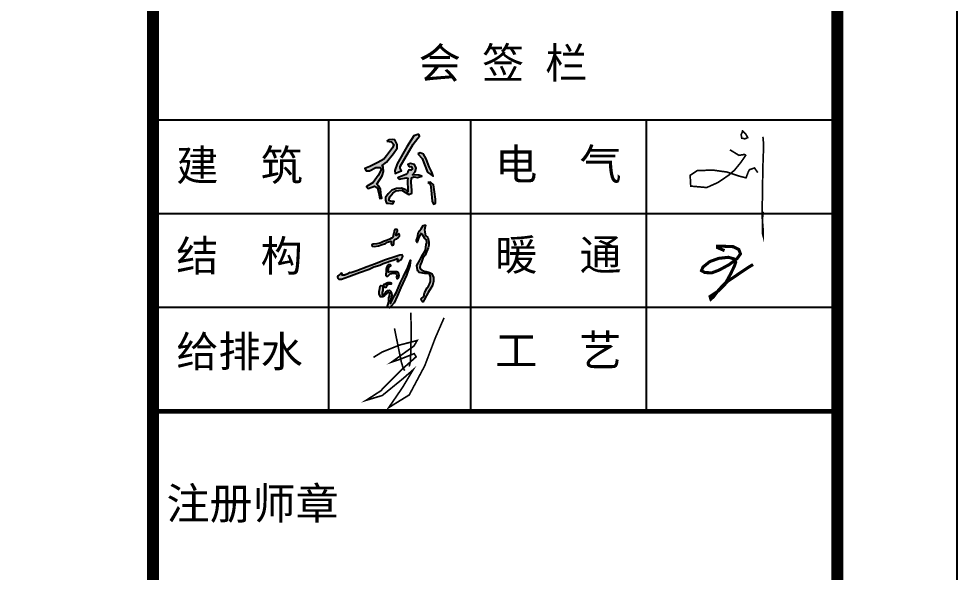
# Model space of a CAD drawing. Extents: x 1036631 to 1215829, y 514619 to 909419.
# Drawn here: x 1203320 to 1215829, y 615207 to 622580 of the extents above; entities that cross this region are included whole.
import ezdxf

# ---------------------------------------------------------------- set-up
doc = ezdxf.new("R2010")
doc.units = 0
doc.header["$LTSCALE"] = 1000
doc.header["$MEASUREMENT"] = 0
doc.layers.add('PUB_TITLE', color=4, linetype='Continuous')
doc.layers.add('图框', color=7, linetype='Continuous')
doc.styles.add('STYLE-黑体', font='simhei.ttf')
doc.styles.add('黑体', font='simhei.ttf')

msp = doc.modelspace()

# ---------------------------------------------------------------- hatches: boundary and pattern name
h = msp.add_hatch(color=256)
h.paths.add_polyline_path([(1208772, 620399), (1208810, 620372), (1208816, 620295), (1208829, 620150), (1208847, 620112), (1208873, 620126), (1208873, 620175), (1208862, 620276), (1208849, 620370), (1208808, 620402)])
h.paths.add_polyline_path([(1208641, 620779), (1208697, 620719), (1208770, 620538), (1208846, 620484), (1208828, 620535), (1208789, 620610), (1208749, 620714), (1208714, 620776), (1208669, 620793)])
h.paths.add_polyline_path([(1208525, 620606), (1208550, 620614), (1208567, 620580), (1208548, 620563), (1208524, 620568), (1208507, 620542), (1208502, 620525), (1208481, 620504), (1208392, 620469), (1208374, 620460), (1208390, 620443), (1208482, 620460), (1208505, 620455), (1208503, 620421), (1208508, 620298), (1208508, 620273), (1208479, 620302), (1208420, 620325), (1208354, 620317), (1208292, 620295), (1208243, 620247), (1208207, 620198), (1208209, 620162), (1208224, 620123), (1208244, 620123), (1208307, 620113), (1208324, 620146), (1208284, 620146), (1208252, 620158), (1208268, 620207), (1208305, 620259), (1208351, 620288), (1208388, 620294), (1208426, 620295), (1208476, 620267), (1208519, 620241), (1208561, 620259), (1208558, 620293), (1208552, 620403), (1208556, 620460), (1208585, 620474), (1208633, 620464), (1208693, 620483), (1208652, 620499), (1208569, 620502), (1208603, 620542), (1208617, 620590), (1208596, 620641), (1208541, 620654), (1208507, 620637)])
h.paths.add_polyline_path([(1208653, 621043), (1208588, 621020), (1208494, 620873), (1208366, 620647), (1208332, 620561), (1208336, 620520), (1208394, 620544), (1208422, 620556), (1208406, 620591), (1208405, 620611), (1208579, 620909), (1208640, 620989), (1208662, 621016)])
h.paths.add_polyline_path([(1208225, 620952), (1208290, 620939), (1208320, 620907), (1208301, 620862), (1208223, 620755), (1208188, 620709), (1208108, 620666), (1207998, 620611), (1207934, 620587), (1207951, 620555), (1207995, 620555), (1208081, 620597), (1208137, 620597), (1208154, 620577), (1208109, 620494), (1208042, 620401), (1207956, 620346), (1207976, 620318), (1208062, 620349), (1208104, 620329), (1208125, 620237), (1208134, 620185), (1208159, 620191), (1208150, 620222), (1208142, 620310), (1208113, 620357), (1208091, 620377), (1208162, 620486), (1208182, 620547), (1208178, 620605), (1208162, 620626), (1208222, 620671), (1208314, 620785), (1208363, 620855), (1208363, 620907), (1208332, 620968), (1208303, 620974), (1208258, 620968)])
msp.add_hatch(color=256).paths.add_polyline_path([(1208677, 619243), (1208664, 619268), (1208672, 619297), (1208688, 619339), (1208708, 619392), (1208736, 619433), (1208777, 619529), (1208784, 619566), (1208785, 619598), (1208783, 619632), (1208771, 619666), (1208741, 619692), (1208736, 619709), (1208732, 619744), (1208730, 619769), (1208733, 619790), (1208740, 619829), (1208729, 619832), (1208709, 619828), (1208686, 619782), (1208663, 619757), (1208646, 619721), (1208633, 619667), (1208620, 619630), (1208620, 619612), (1208631, 619600), (1208633, 619616), (1208650, 619658), (1208660, 619686), (1208676, 619717), (1208685, 619721), (1208696, 619712), (1208718, 619675), (1208731, 619655), (1208754, 619636), (1208760, 619597), (1208749, 619572), (1208741, 619499), (1208692, 619417), (1208662, 619356), (1208627, 619292), (1208633, 619236), (1208641, 619222), (1208659, 619200), (1208734, 619186), (1208780, 619185), (1208801, 619169), (1208810, 619143), (1208807, 619082), (1208794, 619045), (1208782, 619019), (1208763, 618994), (1208730, 618929), (1208721, 618879), (1208685, 618851), (1208690, 618827), (1208701, 618811), (1208712, 618811), (1208725, 618834), (1208753, 618893), (1208779, 618935), (1208815, 618990), (1208836, 619026), (1208847, 619084), (1208847, 619139), (1208820, 619188), (1208797, 619202), (1208751, 619214), (1208726, 619216), (1208693, 619233)])
h = msp.add_hatch(color=256)
h.paths.add_polyline_path([(1207789, 619174), (1207862, 619200), (1207989, 619246), (1208054, 619275), (1208133, 619296), (1208178, 619320), (1208232, 619338), (1208265, 619350), (1208325, 619371), (1208353, 619383), (1208369, 619386), (1208372, 619369), (1208365, 619351), (1208379, 619347), (1208388, 619351), (1208413, 619368), (1208427, 619387), (1208441, 619413), (1208429, 619437), (1208399, 619432), (1208333, 619409), (1208210, 619367), (1208060, 619312), (1207966, 619276), (1207828, 619224), (1207748, 619195), (1207737, 619198), (1207697, 619176), (1207671, 619170), (1207665, 619165), (1207633, 619165), (1207631, 619179), (1207625, 619189), (1207608, 619183), (1207599, 619175), (1207572, 619154), (1207568, 619141), (1207572, 619124), (1207587, 619113), (1207624, 619113), (1207722, 619146)])
h.paths.add_polyline_path([(1208329, 619637), (1208342, 619644), (1208360, 619649), (1208373, 619658), (1208384, 619665), (1208388, 619674), (1208395, 619683), (1208397, 619702), (1208385, 619718), (1208374, 619712), (1208363, 619700), (1208351, 619692), (1208345, 619706), (1208350, 619714), (1208357, 619726), (1208364, 619740), (1208369, 619752), (1208369, 619763), (1208365, 619772), (1208347, 619774), (1208334, 619773), (1208330, 619766), (1208326, 619754), (1208322, 619743), (1208320, 619726), (1208317, 619712), (1208312, 619691), (1208309, 619675), (1208300, 619663), (1208287, 619658), (1208267, 619644), (1208221, 619625), (1208182, 619611), (1208157, 619599), (1208132, 619590), (1208091, 619580), (1208045, 619577), (1208027, 619570), (1208029, 619551), (1208058, 619548), (1208116, 619557), (1208162, 619573), (1208208, 619586), (1208236, 619602), (1208264, 619612), (1208278, 619618), (1208284, 619612), (1208283, 619598), (1208286, 619580), (1208293, 619566), (1208303, 619564), (1208316, 619570), (1208321, 619581), (1208321, 619603), (1208321, 619623)])
h.paths.add_polyline_path([(1208249, 619204), (1208248, 619224), (1208247, 619252), (1208259, 619269), (1208280, 619290), (1208277, 619304), (1208251, 619308), (1208234, 619293), (1208223, 619264), (1208216, 619238), (1208218, 619198), (1208215, 619177), (1208212, 619161), (1208223, 619153), (1208238, 619153), (1208257, 619167), (1208271, 619182), (1208295, 619188), (1208329, 619189), (1208341, 619186), (1208355, 619178), (1208361, 619159), (1208357, 619139), (1208361, 619120), (1208372, 619119), (1208384, 619127), (1208390, 619160), (1208382, 619197), (1208359, 619211), (1208319, 619210), (1208271, 619208)], flags=17)
h.paths.add_polyline_path([(1208233, 619034), (1208248, 619038), (1208284, 619043), (1208285, 619061), (1208269, 619066), (1208241, 619066), (1208229, 619061), (1208208, 619051), (1208190, 619045), (1208185, 619030), (1208191, 619010), (1208200, 619000), (1208215, 619001), (1208219, 619013)], flags=17)
h.paths.add_polyline_path([(1208162, 618933), (1208171, 618960), (1208171, 618997), (1208167, 619022), (1208148, 619027), (1208137, 619016), (1208132, 618987), (1208125, 618952), (1208125, 618918), (1208137, 618885), (1208144, 618875), (1208172, 618877), (1208192, 618885), (1208207, 618907), (1208223, 618918), (1208235, 618927), (1208249, 618939), (1208265, 618923), (1208263, 618886), (1208253, 618862), (1208251, 618819), (1208242, 618779), (1208235, 618754), (1208243, 618733), (1208264, 618731), (1208286, 618751), (1208324, 618796), (1208363, 618884), (1208415, 618998), (1208487, 619165), (1208532, 619294), (1208540, 619366), (1208505, 619265), (1208448, 619145), (1208408, 619068), (1208356, 618940), (1208328, 618894), (1208294, 618823), (1208273, 618789), (1208275, 618820), (1208282, 618867), (1208292, 618900), (1208289, 618925), (1208276, 618952), (1208260, 618963), (1208241, 618960), (1208213, 618942), (1208200, 618923), (1208182, 618900), (1208164, 618905)])

# ---------------------------------------------------------------- linework, layer by layer
for points, const_width in [([(1212959, 621093), (1213012, 621043), (1213036, 620997), (1212999, 620981), (1212957, 620990), (1212949, 621038), (1212968, 621074)], 22), ([(1213239, 621008), (1213249, 620903), (1213241, 620689), (1213237, 620536), (1213232, 620172), (1213228, 620079), (1213229, 619945), (1213241, 619783), (1213241, 619689), (1213234, 619715), (1213232, 619902), (1213243, 620009)], 22), ([(1212799, 620835), (1212920, 620761), (1212995, 620773), (1213010, 620761), (1212942, 620663), (1212861, 620564), (1212784, 620497), (1212640, 620399), (1212490, 620332), (1212277, 620351), (1212269, 620495), (1212363, 620557), (1212569, 620565), (1212762, 620538), (1212926, 620483), (1213014, 620461), (1213047, 620548), (1213062, 620571), (1213127, 620593), (1213170, 620531)], 22), ([(1212728, 619491), (1212633, 619532), (1212634, 619552), (1212684, 619551), (1212844, 619544), (1212918, 619507), (1212940, 619448), (1212895, 619385), (1212791, 619306), (1212655, 619232), (1212559, 619196), (1212466, 619199), (1212420, 619225), (1212441, 619273), (1212530, 619345), (1212648, 619388), (1212780, 619403), (1212855, 619381), (1212876, 619337), (1212859, 619286), (1212811, 619186), (1212750, 619074), (1212649, 618967), (1212578, 618874), (1212545, 618845), (1212534, 618881), (1212649, 618957), (1212774, 619086), (1213035, 619262), (1213108, 619307)], 40.8), ([(1208048, 618069), (1208165, 618141), (1208398, 618234), (1208631, 618294), (1208587, 618220), (1208289, 618006), (1208398, 618042), (1208591, 618119), (1208617, 618077), (1208412, 617895), (1208143, 617622), (1207950, 617497), (1208165, 617561), (1208440, 617785), (1208577, 617904), (1208438, 617672), (1208251, 617400), (1208525, 617569), (1208732, 617958), (1208873, 618330), (1208989, 618596)], 22), ([(1208547, 618664), (1208551, 618372), (1208545, 618133), (1208541, 618016), (1208525, 617948)], 22), ([(1208328, 618455), (1208420, 618006), (1208446, 617920), (1208466, 617893)], 22)]:
    msp.add_lwpolyline(points, dxfattribs=dict(const_width=const_width))
for points in [[(1208225, 620952), (1208290, 620939), (1208320, 620907), (1208301, 620862), (1208223, 620755), (1208188, 620709), (1208108, 620666), (1207998, 620611), (1207934, 620587), (1207951, 620555), (1207995, 620555), (1208081, 620597), (1208137, 620597), (1208154, 620577), (1208109, 620494), (1208042, 620401), (1207956, 620346), (1207976, 620318), (1208062, 620349), (1208104, 620329), (1208125, 620237), (1208134, 620185), (1208159, 620191), (1208150, 620222), (1208142, 620310), (1208113, 620357), (1208091, 620377), (1208162, 620486), (1208182, 620547), (1208178, 620605), (1208162, 620626), (1208222, 620671), (1208314, 620785), (1208363, 620855), (1208363, 620907), (1208332, 620968), (1208303, 620974), (1208258, 620968), (1208225, 620952)], [(1208653, 621043), (1208588, 621020), (1208494, 620873), (1208366, 620647), (1208332, 620561), (1208336, 620520), (1208394, 620544), (1208422, 620556), (1208406, 620591), (1208405, 620611), (1208579, 620909), (1208640, 620989), (1208662, 621016), (1208653, 621043)], [(1208641, 620779), (1208697, 620719), (1208770, 620538), (1208846, 620484), (1208828, 620535), (1208789, 620610), (1208749, 620714), (1208714, 620776), (1208669, 620793), (1208641, 620779)], [(1208525, 620606), (1208550, 620614), (1208550, 620614), (1208567, 620580), (1208548, 620563), (1208524, 620568), (1208507, 620542), (1208502, 620525), (1208481, 620504), (1208392, 620469), (1208374, 620460), (1208390, 620443), (1208390, 620443), (1208482, 620460), (1208505, 620455), (1208503, 620421), (1208508, 620298), (1208508, 620273), (1208479, 620302), (1208420, 620325), (1208354, 620317), (1208292, 620295), (1208243, 620247), (1208207, 620198), (1208209, 620162), (1208224, 620123), (1208244, 620123), (1208307, 620113), (1208324, 620146), (1208284, 620146), (1208252, 620158), (1208268, 620207), (1208305, 620259), (1208351, 620288), (1208388, 620294), (1208426, 620295), (1208476, 620267), (1208519, 620241), (1208561, 620259), (1208558, 620293), (1208552, 620403), (1208556, 620460), (1208585, 620474), (1208633, 620464), (1208693, 620483), (1208652, 620499), (1208569, 620502), (1208603, 620542), (1208617, 620590), (1208596, 620641), (1208541, 620654), (1208507, 620637), (1208525, 620606)], [(1208772, 620399), (1208810, 620372), (1208816, 620295), (1208829, 620150), (1208847, 620112), (1208873, 620126), (1208873, 620175), (1208862, 620276), (1208849, 620370), (1208808, 620402), (1208772, 620399)], [(1208233, 619034), (1208219, 619013), (1208215, 619001), (1208200, 619000), (1208191, 619010), (1208185, 619030), (1208190, 619045), (1208208, 619051), (1208229, 619061), (1208241, 619066), (1208269, 619066), (1208285, 619061), (1208284, 619043), (1208248, 619038), (1208233, 619034), (1208233, 619034)]]:
    msp.add_lwpolyline(points)
for points in [[(1208676, 619717), (1208660, 619686), (1208650, 619658), (1208633, 619616), (1208631, 619600), (1208620, 619612), (1208620, 619630), (1208633, 619667), (1208646, 619721), (1208663, 619757), (1208686, 619782), (1208709, 619828), (1208729, 619832), (1208740, 619829), (1208733, 619790), (1208730, 619769), (1208732, 619744), (1208736, 619709), (1208741, 619692), (1208771, 619666), (1208783, 619632), (1208785, 619598), (1208784, 619566), (1208777, 619529), (1208736, 619433), (1208708, 619392), (1208688, 619339), (1208672, 619297), (1208664, 619268), (1208677, 619243), (1208693, 619233), (1208726, 619216), (1208751, 619214), (1208797, 619202), (1208820, 619188), (1208847, 619139), (1208847, 619084), (1208836, 619026), (1208815, 618990), (1208779, 618935), (1208753, 618893), (1208725, 618834), (1208712, 618811), (1208701, 618811), (1208690, 618827), (1208685, 618851), (1208721, 618879), (1208730, 618929), (1208763, 618994), (1208782, 619019), (1208794, 619045), (1208807, 619082), (1208810, 619143), (1208801, 619169), (1208780, 619185), (1208734, 619186), (1208659, 619200), (1208641, 619222), (1208633, 619236), (1208627, 619292), (1208662, 619356), (1208692, 619417), (1208741, 619499), (1208749, 619572), (1208760, 619597), (1208754, 619636), (1208731, 619655), (1208718, 619675), (1208696, 619712), (1208685, 619721), (1208676, 619717)], [(1208132, 619590), (1208091, 619580), (1208045, 619577), (1208027, 619570), (1208029, 619551), (1208058, 619548), (1208116, 619557), (1208162, 619573), (1208208, 619586), (1208236, 619602), (1208264, 619612), (1208278, 619618), (1208278, 619618), (1208284, 619612), (1208283, 619598), (1208286, 619580), (1208293, 619566), (1208303, 619564), (1208316, 619570), (1208321, 619581), (1208321, 619603), (1208321, 619623), (1208329, 619637), (1208342, 619644), (1208360, 619649), (1208373, 619658), (1208384, 619665), (1208388, 619674), (1208395, 619683), (1208397, 619702), (1208385, 619718), (1208374, 619712), (1208363, 619700), (1208351, 619692), (1208351, 619692), (1208351, 619692), (1208345, 619706), (1208350, 619714), (1208357, 619726), (1208364, 619740), (1208369, 619752), (1208369, 619763), (1208365, 619772), (1208347, 619774), (1208334, 619773), (1208330, 619766), (1208326, 619754), (1208322, 619743), (1208320, 619726), (1208317, 619712), (1208312, 619691), (1208309, 619675), (1208300, 619663), (1208287, 619658), (1208267, 619644), (1208221, 619625), (1208182, 619611), (1208157, 619599), (1208132, 619590)], [(1207737, 619198), (1207697, 619176), (1207671, 619170), (1207665, 619165), (1207633, 619165), (1207631, 619179), (1207625, 619189), (1207608, 619183), (1207599, 619175), (1207572, 619154), (1207568, 619141), (1207572, 619124), (1207587, 619113), (1207624, 619113), (1207722, 619146), (1207789, 619174), (1207862, 619200), (1207989, 619246), (1208054, 619275), (1208133, 619296), (1208178, 619320), (1208232, 619338), (1208265, 619350), (1208325, 619371), (1208353, 619383), (1208369, 619386), (1208372, 619369), (1208365, 619351), (1208379, 619347), (1208388, 619351), (1208413, 619368), (1208427, 619387), (1208441, 619413), (1208429, 619437), (1208399, 619432), (1208333, 619409), (1208210, 619367), (1208060, 619312), (1207966, 619276), (1207828, 619224), (1207748, 619195), (1207737, 619198)], [(1208125, 618918), (1208125, 618952), (1208132, 618987), (1208137, 619016), (1208148, 619027), (1208167, 619022), (1208171, 618997), (1208171, 618960), (1208162, 618933), (1208164, 618905), (1208182, 618900), (1208200, 618923), (1208213, 618942), (1208241, 618960), (1208260, 618963), (1208276, 618952), (1208289, 618925), (1208292, 618900), (1208282, 618867), (1208275, 618820), (1208273, 618789), (1208294, 618823), (1208328, 618894), (1208356, 618940), (1208408, 619068), (1208448, 619145), (1208505, 619265), (1208540, 619366), (1208532, 619294), (1208487, 619165), (1208415, 618998), (1208363, 618884), (1208324, 618796), (1208286, 618751), (1208264, 618731), (1208243, 618733), (1208235, 618754), (1208242, 618779), (1208251, 618819), (1208253, 618862), (1208263, 618886), (1208263, 618886), (1208265, 618923), (1208249, 618939), (1208235, 618927), (1208223, 618918), (1208207, 618907), (1208192, 618885), (1208172, 618877), (1208144, 618875), (1208137, 618885), (1208125, 618918)], [(1208248, 619224), (1208247, 619252), (1208259, 619269), (1208280, 619290), (1208277, 619304), (1208251, 619308), (1208234, 619293), (1208223, 619264), (1208216, 619238), (1208218, 619198), (1208215, 619177), (1208212, 619161), (1208223, 619153), (1208238, 619153), (1208257, 619167), (1208271, 619182), (1208295, 619188), (1208329, 619189), (1208341, 619186), (1208355, 619178), (1208361, 619159), (1208357, 619139), (1208361, 619120), (1208372, 619119), (1208384, 619127), (1208390, 619160), (1208382, 619197), (1208359, 619211), (1208319, 619210), (1208271, 619208), (1208249, 619204), (1208248, 619224)]]:
    msp.add_lwpolyline(points, close=True)
at = {"layer": 'PUB_TITLE'}
msp.add_lwpolyline([(1096949, 581819), (1215829, 581819), (1215829, 649019), (1096949, 649019)], close=True, dxfattribs=at)
at = {"layer": 'PUB_TITLE', "const_width": 160}
msp.add_lwpolyline([(1100949, 583419), (1214229, 583419), (1214229, 647419), (1100949, 647419)], close=True, dxfattribs=at)
at = {"layer": '图框', "color": 4}
msp.add_line((1205109, 647419), (1205109, 583419), dxfattribs=at)
at = {"layer": '图框', "color": 0}
for p, q in [((1205109, 621235), (1214194, 621235)), ((1205109, 619986), (1214194, 619986)), ((1205109, 618736), (1214194, 618736)), ((1205109, 617350), (1214229, 617350))]:
    msp.add_line(p, q, dxfattribs=at)
at = {"layer": '图框', "color": 4, "const_width": 158}
msp.add_lwpolyline([(1205109, 647419), (1205109, 583419)], dxfattribs=at)
msp.add_lwpolyline([(1205109, 647419), (1214229, 647419), (1214229, 583419), (1205109, 583419)], close=True, dxfattribs=at)
at = {"layer": '图框', "color": 0}
for points in [[(1207452, 617350), (1207452, 621235)], [(1209345, 617350), (1209345, 621235)], [(1211688, 617350), (1211688, 621235)]]:
    msp.add_lwpolyline(points, dxfattribs=at)
at = {"layer": '图框', "color": 0, "const_width": 64.5}
msp.add_lwpolyline([(1205109, 617350), (1214229, 617350)], dxfattribs=at)

# ---------------------------------------------------------------- texts
at = {"layer": '图框', "color": 0, "style": 'STYLE-黑体'}
for s, p in [('会 签 栏', (1208651, 621785)), ('建  筑', (1205420, 620423)), ('电  气', (1209670, 620436)), ('结  构', (1205420, 619216)), ('暖  通', (1209670, 619230)), ('工  艺', (1209670, 617955)), ('给排水', (1205420, 617942))]:
    msp.add_text(s, height=412.3, dxfattribs=at).set_placement(p)
at = {"layer": '图框', "color": 4, "style": '黑体'}
msp.add_text('注册师章', height=420.7, dxfattribs=at).set_placement((1205289, 615913))

doc.saveas('drawing.dxf')
